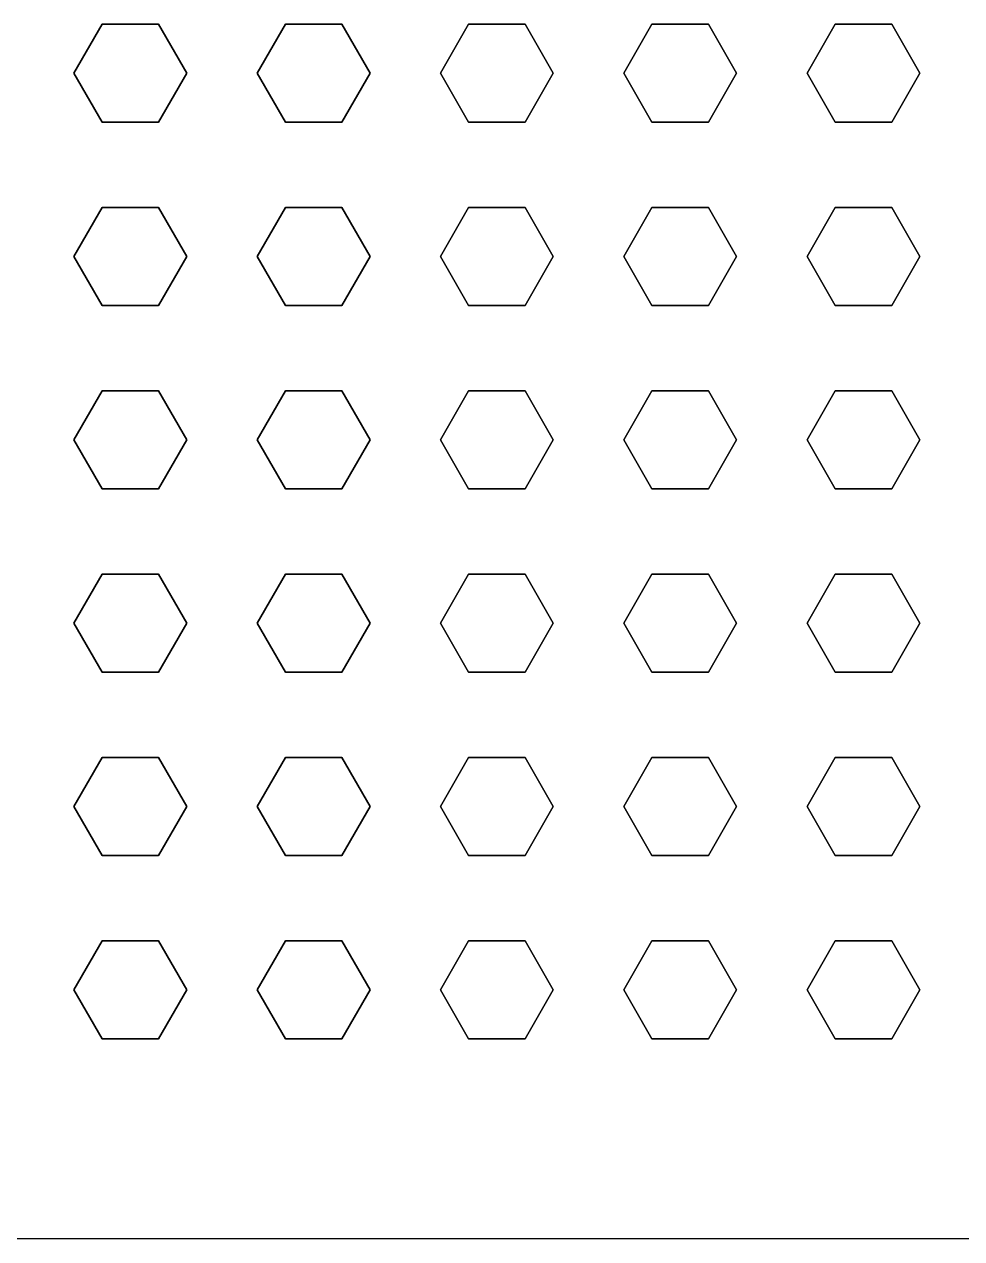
# Model space of a CAD drawing. Header units: millimetres. Extents: x -200 to 200, y -100 to 100.
# Drawn here: x -28.9 to 47.8, y -100 to -0.6 of the extents above; entities that cross this region are included whole.
import ezdxf

# ---------------------------------------------------------------- set-up
doc = ezdxf.new("R2010")
doc.units = ezdxf.units.MM
doc.layers.add('Body', color=7, linetype='CONTINUOUS')

msp = doc.modelspace()

# ---------------------------------------------------------------- linework, layer by layer
at = {"layer": 'Body'}
for p, q in [((-22.5588, -0.635), (-24.8686, -4.635)), ((-24.8686, -4.635, 3), (-22.5588, -0.635, 3)), ((-22.5588, -0.635), (-24.8686, -4.635)), ((-24.8686, -4.635, 3), (-22.5588, -0.635, 3)), ((-17.9398, -0.635), (-22.5588, -0.635)), ((-22.5588, -0.635, 3), (-17.9398, -0.635, 3)), ((-17.9398, -0.635), (-22.5588, -0.635)), ((-22.5588, -0.635), (-22.5588, -0.635, 3)), ((-22.5588, -0.635, 3), (-17.9398, -0.635, 3)), ((-22.5588, -0.635), (-22.5588, -0.635, 3)), ((-15.63, -4.635), (-17.9398, -0.635)), ((-17.9398, -0.635, 3), (-15.63, -4.635, 3)), ((-17.9398, -0.635), (-17.9398, -0.635, 3)), ((-15.63, -4.635), (-17.9398, -0.635)), ((-17.9398, -0.635), (-17.9398, -0.635, 3)), ((-17.9398, -0.635, 3), (-15.63, -4.635, 3)), ((-7.5588, -0.635), (-9.8686, -4.635)), ((-9.8686, -4.635, 3), (-7.5588, -0.635, 3)), ((-7.5588, -0.635), (-9.8686, -4.635)), ((-9.8686, -4.635, 3), (-7.5588, -0.635, 3)), ((-2.9398, -0.635), (-7.5588, -0.635)), ((-7.5588, -0.635, 3), (-2.9398, -0.635, 3)), ((-2.9398, -0.635), (-7.5588, -0.635)), ((-7.5588, -0.635), (-7.5588, -0.635, 3)), ((-7.5588, -0.635, 3), (-2.9398, -0.635, 3)), ((-7.5588, -0.635), (-7.5588, -0.635, 3)), ((-0.63, -4.635), (-2.9398, -0.635)), ((-2.9398, -0.635, 3), (-0.63, -4.635, 3)), ((-2.9398, -0.635), (-2.9398, -0.635, 3)), ((-0.63, -4.635), (-2.9398, -0.635)), ((-2.9398, -0.635), (-2.9398, -0.635, 3)), ((-2.9398, -0.635, 3), (-0.63, -4.635, 3)), ((7.4412, -0.635), (5.1314, -4.635)), ((5.1314, -4.635, 3), (7.4412, -0.635, 3)), ((7.4412, -0.635), (5.1314, -4.635)), ((5.1314, -4.635, 3), (7.4412, -0.635, 3)), ((12.0602, -0.635), (7.4412, -0.635)), ((7.4412, -0.635, 3), (12.0602, -0.635, 3)), ((12.0602, -0.635), (7.4412, -0.635)), ((7.4412, -0.635), (7.4412, -0.635, 3)), ((7.4412, -0.635, 3), (12.0602, -0.635, 3)), ((7.4412, -0.635), (7.4412, -0.635, 3)), ((14.37, -4.635), (12.0602, -0.635)), ((12.0602, -0.635, 3), (14.37, -4.635, 3)), ((12.0602, -0.635), (12.0602, -0.635, 3)), ((14.37, -4.635), (12.0602, -0.635)), ((12.0602, -0.635), (12.0602, -0.635, 3)), ((12.0602, -0.635, 3), (14.37, -4.635, 3)), ((22.4412, -0.635), (20.1314, -4.635)), ((20.1314, -4.635, 3), (22.4412, -0.635, 3)), ((22.4412, -0.635), (20.1314, -4.635)), ((20.1314, -4.635, 3), (22.4412, -0.635, 3)), ((27.0602, -0.635), (22.4412, -0.635)), ((22.4412, -0.635, 3), (27.0602, -0.635, 3)), ((27.0602, -0.635), (22.4412, -0.635)), ((22.4412, -0.635), (22.4412, -0.635, 3)), ((22.4412, -0.635, 3), (27.0602, -0.635, 3)), ((22.4412, -0.635), (22.4412, -0.635, 3)), ((29.37, -4.635), (27.0602, -0.635)), ((27.0602, -0.635, 3), (29.37, -4.635, 3)), ((27.0602, -0.635), (27.0602, -0.635, 3)), ((29.37, -4.635), (27.0602, -0.635)), ((27.0602, -0.635), (27.0602, -0.635, 3)), ((27.0602, -0.635, 3), (29.37, -4.635, 3)), ((37.4412, -0.635), (35.1314, -4.635)), ((35.1314, -4.635, 3), (37.4412, -0.635, 3)), ((37.4412, -0.635), (35.1314, -4.635)), ((35.1314, -4.635, 3), (37.4412, -0.635, 3)), ((42.0602, -0.635), (37.4412, -0.635)), ((37.4412, -0.635, 3), (42.0602, -0.635, 3)), ((42.0602, -0.635), (37.4412, -0.635)), ((37.4412, -0.635), (37.4412, -0.635, 3)), ((37.4412, -0.635, 3), (42.0602, -0.635, 3)), ((37.4412, -0.635), (37.4412, -0.635, 3)), ((44.37, -4.635), (42.0602, -0.635)), ((42.0602, -0.635, 3), (44.37, -4.635, 3)), ((42.0602, -0.635), (42.0602, -0.635, 3)), ((44.37, -4.635), (42.0602, -0.635)), ((42.0602, -0.635), (42.0602, -0.635, 3)), ((42.0602, -0.635, 3), (44.37, -4.635, 3)), ((-24.8686, -4.635), (-22.5588, -8.635)), ((-22.5588, -8.635, 3), (-24.8686, -4.635, 3)), ((-24.8686, -4.635), (-24.8686, -4.635, 3)), ((-24.8686, -4.635), (-22.5588, -8.635)), ((-22.5588, -8.635, 3), (-24.8686, -4.635, 3)), ((-24.8686, -4.635), (-24.8686, -4.635, 3)), ((-17.9398, -8.635), (-15.63, -4.635)), ((-15.63, -4.635, 3), (-17.9398, -8.635, 3)), ((-17.9398, -8.635), (-15.63, -4.635)), ((-15.63, -4.635, 3), (-17.9398, -8.635, 3)), ((-15.63, -4.635), (-15.63, -4.635, 3)), ((-15.63, -4.635), (-15.63, -4.635, 3)), ((-9.8686, -4.635), (-7.5588, -8.635)), ((-7.5588, -8.635, 3), (-9.8686, -4.635, 3)), ((-9.8686, -4.635), (-9.8686, -4.635, 3)), ((-9.8686, -4.635), (-7.5588, -8.635)), ((-7.5588, -8.635, 3), (-9.8686, -4.635, 3)), ((-9.8686, -4.635), (-9.8686, -4.635, 3)), ((-2.9398, -8.635), (-0.63, -4.635)), ((-0.63, -4.635, 3), (-2.9398, -8.635, 3)), ((-2.9398, -8.635), (-0.63, -4.635)), ((-0.63, -4.635, 3), (-2.9398, -8.635, 3)), ((-0.63, -4.635), (-0.63, -4.635, 3)), ((-0.63, -4.635), (-0.63, -4.635, 3)), ((5.1314, -4.635), (7.4412, -8.635)), ((7.4412, -8.635, 3), (5.1314, -4.635, 3)), ((5.1314, -4.635), (5.1314, -4.635, 3)), ((5.1314, -4.635), (7.4412, -8.635)), ((7.4412, -8.635, 3), (5.1314, -4.635, 3)), ((5.1314, -4.635), (5.1314, -4.635, 3)), ((12.0602, -8.635), (14.37, -4.635)), ((14.37, -4.635, 3), (12.0602, -8.635, 3)), ((12.0602, -8.635), (14.37, -4.635)), ((14.37, -4.635, 3), (12.0602, -8.635, 3)), ((14.37, -4.635), (14.37, -4.635, 3)), ((14.37, -4.635), (14.37, -4.635, 3)), ((20.1314, -4.635), (22.4412, -8.635)), ((22.4412, -8.635, 3), (20.1314, -4.635, 3)), ((20.1314, -4.635), (20.1314, -4.635, 3)), ((20.1314, -4.635), (22.4412, -8.635)), ((22.4412, -8.635, 3), (20.1314, -4.635, 3)), ((20.1314, -4.635), (20.1314, -4.635, 3)), ((27.0602, -8.635), (29.37, -4.635)), ((29.37, -4.635, 3), (27.0602, -8.635, 3)), ((27.0602, -8.635), (29.37, -4.635)), ((29.37, -4.635, 3), (27.0602, -8.635, 3)), ((29.37, -4.635), (29.37, -4.635, 3)), ((29.37, -4.635), (29.37, -4.635, 3)), ((35.1314, -4.635), (37.4412, -8.635)), ((37.4412, -8.635, 3), (35.1314, -4.635, 3)), ((35.1314, -4.635), (35.1314, -4.635, 3)), ((35.1314, -4.635), (37.4412, -8.635)), ((37.4412, -8.635, 3), (35.1314, -4.635, 3)), ((35.1314, -4.635), (35.1314, -4.635, 3)), ((42.0602, -8.635), (44.37, -4.635)), ((44.37, -4.635, 3), (42.0602, -8.635, 3)), ((42.0602, -8.635), (44.37, -4.635)), ((44.37, -4.635, 3), (42.0602, -8.635, 3)), ((44.37, -4.635), (44.37, -4.635, 3)), ((44.37, -4.635), (44.37, -4.635, 3)), ((-22.5588, -8.635), (-17.9398, -8.635)), ((-17.9398, -8.635, 3), (-22.5588, -8.635, 3)), ((-22.5588, -8.635), (-22.5588, -8.635, 3)), ((-22.5588, -8.635), (-17.9398, -8.635)), ((-17.9398, -8.635, 3), (-22.5588, -8.635, 3)), ((-22.5588, -8.635), (-22.5588, -8.635, 3)), ((-17.9398, -8.635), (-17.9398, -8.635, 3)), ((-17.9398, -8.635), (-17.9398, -8.635, 3)), ((-7.5588, -8.635), (-2.9398, -8.635)), ((-2.9398, -8.635, 3), (-7.5588, -8.635, 3)), ((-7.5588, -8.635), (-7.5588, -8.635, 3)), ((-7.5588, -8.635), (-2.9398, -8.635)), ((-2.9398, -8.635, 3), (-7.5588, -8.635, 3)), ((-7.5588, -8.635), (-7.5588, -8.635, 3)), ((-2.9398, -8.635), (-2.9398, -8.635, 3)), ((-2.9398, -8.635), (-2.9398, -8.635, 3)), ((7.4412, -8.635), (12.0602, -8.635)), ((12.0602, -8.635, 3), (7.4412, -8.635, 3)), ((7.4412, -8.635), (7.4412, -8.635, 3)), ((7.4412, -8.635), (12.0602, -8.635)), ((12.0602, -8.635, 3), (7.4412, -8.635, 3)), ((7.4412, -8.635), (7.4412, -8.635, 3)), ((12.0602, -8.635), (12.0602, -8.635, 3)), ((12.0602, -8.635), (12.0602, -8.635, 3)), ((22.4412, -8.635), (27.0602, -8.635)), ((27.0602, -8.635, 3), (22.4412, -8.635, 3)), ((22.4412, -8.635), (22.4412, -8.635, 3)), ((22.4412, -8.635), (27.0602, -8.635)), ((27.0602, -8.635, 3), (22.4412, -8.635, 3)), ((22.4412, -8.635), (22.4412, -8.635, 3)), ((27.0602, -8.635), (27.0602, -8.635, 3)), ((27.0602, -8.635), (27.0602, -8.635, 3)), ((37.4412, -8.635), (42.0602, -8.635)), ((42.0602, -8.635, 3), (37.4412, -8.635, 3)), ((37.4412, -8.635), (37.4412, -8.635, 3)), ((37.4412, -8.635), (42.0602, -8.635)), ((42.0602, -8.635, 3), (37.4412, -8.635, 3)), ((37.4412, -8.635), (37.4412, -8.635, 3)), ((42.0602, -8.635), (42.0602, -8.635, 3)), ((42.0602, -8.635), (42.0602, -8.635, 3)), ((-22.5588, -15.635), (-24.8686, -19.635)), ((-24.8686, -19.635, 3), (-22.5588, -15.635, 3)), ((-22.5588, -15.635), (-24.8686, -19.635)), ((-24.8686, -19.635, 3), (-22.5588, -15.635, 3)), ((-17.9398, -15.635), (-22.5588, -15.635)), ((-22.5588, -15.635, 3), (-17.9398, -15.635, 3)), ((-17.9398, -15.635), (-22.5588, -15.635)), ((-22.5588, -15.635), (-22.5588, -15.635, 3)), ((-22.5588, -15.635, 3), (-17.9398, -15.635, 3)), ((-22.5588, -15.635), (-22.5588, -15.635, 3)), ((-15.63, -19.635), (-17.9398, -15.635)), ((-17.9398, -15.635, 3), (-15.63, -19.635, 3)), ((-17.9398, -15.635), (-17.9398, -15.635, 3)), ((-15.63, -19.635), (-17.9398, -15.635)), ((-17.9398, -15.635), (-17.9398, -15.635, 3)), ((-17.9398, -15.635, 3), (-15.63, -19.635, 3)), ((-7.5588, -15.635), (-9.8686, -19.635)), ((-9.8686, -19.635, 3), (-7.5588, -15.635, 3)), ((-7.5588, -15.635), (-9.8686, -19.635)), ((-9.8686, -19.635, 3), (-7.5588, -15.635, 3)), ((-2.9398, -15.635), (-7.5588, -15.635)), ((-7.5588, -15.635, 3), (-2.9398, -15.635, 3)), ((-2.9398, -15.635), (-7.5588, -15.635)), ((-7.5588, -15.635), (-7.5588, -15.635, 3)), ((-7.5588, -15.635, 3), (-2.9398, -15.635, 3)), ((-7.5588, -15.635), (-7.5588, -15.635, 3)), ((-0.63, -19.635), (-2.9398, -15.635)), ((-2.9398, -15.635, 3), (-0.63, -19.635, 3)), ((-2.9398, -15.635), (-2.9398, -15.635, 3)), ((-0.63, -19.635), (-2.9398, -15.635)), ((-2.9398, -15.635), (-2.9398, -15.635, 3)), ((-2.9398, -15.635, 3), (-0.63, -19.635, 3)), ((7.4412, -15.635), (5.1314, -19.635)), ((5.1314, -19.635, 3), (7.4412, -15.635, 3)), ((7.4412, -15.635), (5.1314, -19.635)), ((5.1314, -19.635, 3), (7.4412, -15.635, 3)), ((12.0602, -15.635), (7.4412, -15.635)), ((7.4412, -15.635, 3), (12.0602, -15.635, 3)), ((12.0602, -15.635), (7.4412, -15.635)), ((7.4412, -15.635), (7.4412, -15.635, 3)), ((7.4412, -15.635, 3), (12.0602, -15.635, 3)), ((7.4412, -15.635), (7.4412, -15.635, 3)), ((14.37, -19.635), (12.0602, -15.635)), ((12.0602, -15.635, 3), (14.37, -19.635, 3)), ((12.0602, -15.635), (12.0602, -15.635, 3)), ((14.37, -19.635), (12.0602, -15.635)), ((12.0602, -15.635), (12.0602, -15.635, 3)), ((12.0602, -15.635, 3), (14.37, -19.635, 3)), ((22.4412, -15.635), (20.1314, -19.635)), ((20.1314, -19.635, 3), (22.4412, -15.635, 3)), ((22.4412, -15.635), (20.1314, -19.635)), ((20.1314, -19.635, 3), (22.4412, -15.635, 3)), ((27.0602, -15.635), (22.4412, -15.635)), ((22.4412, -15.635, 3), (27.0602, -15.635, 3)), ((27.0602, -15.635), (22.4412, -15.635)), ((22.4412, -15.635), (22.4412, -15.635, 3)), ((22.4412, -15.635, 3), (27.0602, -15.635, 3)), ((22.4412, -15.635), (22.4412, -15.635, 3)), ((29.37, -19.635), (27.0602, -15.635)), ((27.0602, -15.635, 3), (29.37, -19.635, 3)), ((27.0602, -15.635), (27.0602, -15.635, 3)), ((29.37, -19.635), (27.0602, -15.635)), ((27.0602, -15.635), (27.0602, -15.635, 3)), ((27.0602, -15.635, 3), (29.37, -19.635, 3)), ((37.4412, -15.635), (35.1314, -19.635)), ((35.1314, -19.635, 3), (37.4412, -15.635, 3)), ((37.4412, -15.635), (35.1314, -19.635)), ((35.1314, -19.635, 3), (37.4412, -15.635, 3)), ((42.0602, -15.635), (37.4412, -15.635)), ((37.4412, -15.635, 3), (42.0602, -15.635, 3)), ((42.0602, -15.635), (37.4412, -15.635)), ((37.4412, -15.635), (37.4412, -15.635, 3)), ((37.4412, -15.635, 3), (42.0602, -15.635, 3)), ((37.4412, -15.635), (37.4412, -15.635, 3)), ((44.37, -19.635), (42.0602, -15.635)), ((42.0602, -15.635, 3), (44.37, -19.635, 3)), ((42.0602, -15.635), (42.0602, -15.635, 3)), ((44.37, -19.635), (42.0602, -15.635)), ((42.0602, -15.635), (42.0602, -15.635, 3)), ((42.0602, -15.635, 3), (44.37, -19.635, 3)), ((-24.8686, -19.635), (-22.5588, -23.635)), ((-22.5588, -23.635, 3), (-24.8686, -19.635, 3)), ((-24.8686, -19.635), (-24.8686, -19.635, 3)), ((-24.8686, -19.635), (-22.5588, -23.635)), ((-22.5588, -23.635, 3), (-24.8686, -19.635, 3)), ((-24.8686, -19.635), (-24.8686, -19.635, 3)), ((-17.9398, -23.635), (-15.63, -19.635)), ((-15.63, -19.635, 3), (-17.9398, -23.635, 3)), ((-17.9398, -23.635), (-15.63, -19.635)), ((-15.63, -19.635, 3), (-17.9398, -23.635, 3)), ((-15.63, -19.635), (-15.63, -19.635, 3)), ((-15.63, -19.635), (-15.63, -19.635, 3)), ((-9.8686, -19.635), (-7.5588, -23.635)), ((-7.5588, -23.635, 3), (-9.8686, -19.635, 3)), ((-9.8686, -19.635), (-9.8686, -19.635, 3)), ((-9.8686, -19.635), (-7.5588, -23.635)), ((-7.5588, -23.635, 3), (-9.8686, -19.635, 3)), ((-9.8686, -19.635), (-9.8686, -19.635, 3)), ((-2.9398, -23.635), (-0.63, -19.635)), ((-0.63, -19.635, 3), (-2.9398, -23.635, 3)), ((-2.9398, -23.635), (-0.63, -19.635)), ((-0.63, -19.635, 3), (-2.9398, -23.635, 3)), ((-0.63, -19.635), (-0.63, -19.635, 3)), ((-0.63, -19.635), (-0.63, -19.635, 3)), ((5.1314, -19.635), (7.4412, -23.635)), ((7.4412, -23.635, 3), (5.1314, -19.635, 3)), ((5.1314, -19.635), (5.1314, -19.635, 3)), ((5.1314, -19.635), (7.4412, -23.635)), ((7.4412, -23.635, 3), (5.1314, -19.635, 3)), ((5.1314, -19.635), (5.1314, -19.635, 3)), ((12.0602, -23.635), (14.37, -19.635)), ((14.37, -19.635, 3), (12.0602, -23.635, 3)), ((12.0602, -23.635), (14.37, -19.635)), ((14.37, -19.635, 3), (12.0602, -23.635, 3)), ((14.37, -19.635), (14.37, -19.635, 3)), ((14.37, -19.635), (14.37, -19.635, 3)), ((20.1314, -19.635), (22.4412, -23.635)), ((22.4412, -23.635, 3), (20.1314, -19.635, 3)), ((20.1314, -19.635), (20.1314, -19.635, 3)), ((20.1314, -19.635), (22.4412, -23.635)), ((22.4412, -23.635, 3), (20.1314, -19.635, 3)), ((20.1314, -19.635), (20.1314, -19.635, 3)), ((27.0602, -23.635), (29.37, -19.635)), ((29.37, -19.635, 3), (27.0602, -23.635, 3)), ((27.0602, -23.635), (29.37, -19.635)), ((29.37, -19.635, 3), (27.0602, -23.635, 3)), ((29.37, -19.635), (29.37, -19.635, 3)), ((29.37, -19.635), (29.37, -19.635, 3)), ((35.1314, -19.635), (37.4412, -23.635)), ((37.4412, -23.635, 3), (35.1314, -19.635, 3)), ((35.1314, -19.635), (35.1314, -19.635, 3)), ((35.1314, -19.635), (37.4412, -23.635)), ((37.4412, -23.635, 3), (35.1314, -19.635, 3)), ((35.1314, -19.635), (35.1314, -19.635, 3)), ((42.0602, -23.635), (44.37, -19.635)), ((44.37, -19.635, 3), (42.0602, -23.635, 3)), ((42.0602, -23.635), (44.37, -19.635)), ((44.37, -19.635, 3), (42.0602, -23.635, 3)), ((44.37, -19.635), (44.37, -19.635, 3)), ((44.37, -19.635), (44.37, -19.635, 3)), ((-22.5588, -23.635), (-17.9398, -23.635)), ((-17.9398, -23.635, 3), (-22.5588, -23.635, 3)), ((-22.5588, -23.635), (-22.5588, -23.635, 3)), ((-22.5588, -23.635), (-17.9398, -23.635)), ((-17.9398, -23.635, 3), (-22.5588, -23.635, 3)), ((-22.5588, -23.635), (-22.5588, -23.635, 3)), ((-17.9398, -23.635), (-17.9398, -23.635, 3)), ((-17.9398, -23.635), (-17.9398, -23.635, 3)), ((-7.5588, -23.635), (-2.9398, -23.635)), ((-2.9398, -23.635, 3), (-7.5588, -23.635, 3)), ((-7.5588, -23.635), (-7.5588, -23.635, 3)), ((-7.5588, -23.635), (-2.9398, -23.635)), ((-2.9398, -23.635, 3), (-7.5588, -23.635, 3)), ((-7.5588, -23.635), (-7.5588, -23.635, 3)), ((-2.9398, -23.635), (-2.9398, -23.635, 3)), ((-2.9398, -23.635), (-2.9398, -23.635, 3)), ((7.4412, -23.635), (12.0602, -23.635)), ((12.0602, -23.635, 3), (7.4412, -23.635, 3)), ((7.4412, -23.635), (7.4412, -23.635, 3)), ((7.4412, -23.635), (12.0602, -23.635)), ((12.0602, -23.635, 3), (7.4412, -23.635, 3)), ((7.4412, -23.635), (7.4412, -23.635, 3)), ((12.0602, -23.635), (12.0602, -23.635, 3)), ((12.0602, -23.635), (12.0602, -23.635, 3)), ((22.4412, -23.635), (27.0602, -23.635)), ((27.0602, -23.635, 3), (22.4412, -23.635, 3)), ((22.4412, -23.635), (22.4412, -23.635, 3)), ((22.4412, -23.635), (27.0602, -23.635)), ((27.0602, -23.635, 3), (22.4412, -23.635, 3)), ((22.4412, -23.635), (22.4412, -23.635, 3)), ((27.0602, -23.635), (27.0602, -23.635, 3)), ((27.0602, -23.635), (27.0602, -23.635, 3)), ((37.4412, -23.635), (42.0602, -23.635)), ((42.0602, -23.635, 3), (37.4412, -23.635, 3)), ((37.4412, -23.635), (37.4412, -23.635, 3)), ((37.4412, -23.635), (42.0602, -23.635)), ((42.0602, -23.635, 3), (37.4412, -23.635, 3)), ((37.4412, -23.635), (37.4412, -23.635, 3)), ((42.0602, -23.635), (42.0602, -23.635, 3)), ((42.0602, -23.635), (42.0602, -23.635, 3)), ((-22.5588, -30.635), (-24.8686, -34.635)), ((-24.8686, -34.635, 3), (-22.5588, -30.635, 3)), ((-22.5588, -30.635), (-24.8686, -34.635)), ((-24.8686, -34.635, 3), (-22.5588, -30.635, 3)), ((-17.9398, -30.635), (-22.5588, -30.635)), ((-22.5588, -30.635, 3), (-17.9398, -30.635, 3)), ((-17.9398, -30.635), (-22.5588, -30.635)), ((-22.5588, -30.635), (-22.5588, -30.635, 3)), ((-22.5588, -30.635, 3), (-17.9398, -30.635, 3)), ((-22.5588, -30.635), (-22.5588, -30.635, 3)), ((-15.63, -34.635), (-17.9398, -30.635)), ((-17.9398, -30.635, 3), (-15.63, -34.635, 3)), ((-17.9398, -30.635), (-17.9398, -30.635, 3)), ((-15.63, -34.635), (-17.9398, -30.635)), ((-17.9398, -30.635), (-17.9398, -30.635, 3)), ((-17.9398, -30.635, 3), (-15.63, -34.635, 3)), ((-7.5588, -30.635), (-9.8686, -34.635)), ((-9.8686, -34.635, 3), (-7.5588, -30.635, 3)), ((-7.5588, -30.635), (-9.8686, -34.635)), ((-9.8686, -34.635, 3), (-7.5588, -30.635, 3)), ((-2.9398, -30.635), (-7.5588, -30.635)), ((-7.5588, -30.635, 3), (-2.9398, -30.635, 3)), ((-2.9398, -30.635), (-7.5588, -30.635)), ((-7.5588, -30.635), (-7.5588, -30.635, 3)), ((-7.5588, -30.635, 3), (-2.9398, -30.635, 3)), ((-7.5588, -30.635), (-7.5588, -30.635, 3)), ((-0.63, -34.635), (-2.9398, -30.635)), ((-2.9398, -30.635, 3), (-0.63, -34.635, 3)), ((-2.9398, -30.635), (-2.9398, -30.635, 3)), ((-0.63, -34.635), (-2.9398, -30.635)), ((-2.9398, -30.635), (-2.9398, -30.635, 3)), ((-2.9398, -30.635, 3), (-0.63, -34.635, 3)), ((7.4412, -30.635), (5.1314, -34.635)), ((5.1314, -34.635, 3), (7.4412, -30.635, 3)), ((7.4412, -30.635), (5.1314, -34.635)), ((5.1314, -34.635, 3), (7.4412, -30.635, 3)), ((12.0602, -30.635), (7.4412, -30.635)), ((7.4412, -30.635, 3), (12.0602, -30.635, 3)), ((12.0602, -30.635), (7.4412, -30.635)), ((7.4412, -30.635), (7.4412, -30.635, 3)), ((7.4412, -30.635, 3), (12.0602, -30.635, 3)), ((7.4412, -30.635), (7.4412, -30.635, 3)), ((14.37, -34.635), (12.0602, -30.635)), ((12.0602, -30.635, 3), (14.37, -34.635, 3)), ((12.0602, -30.635), (12.0602, -30.635, 3)), ((14.37, -34.635), (12.0602, -30.635)), ((12.0602, -30.635), (12.0602, -30.635, 3)), ((12.0602, -30.635, 3), (14.37, -34.635, 3)), ((22.4412, -30.635), (20.1314, -34.635)), ((20.1314, -34.635, 3), (22.4412, -30.635, 3)), ((22.4412, -30.635), (20.1314, -34.635)), ((20.1314, -34.635, 3), (22.4412, -30.635, 3)), ((27.0602, -30.635), (22.4412, -30.635)), ((22.4412, -30.635, 3), (27.0602, -30.635, 3)), ((27.0602, -30.635), (22.4412, -30.635)), ((22.4412, -30.635), (22.4412, -30.635, 3)), ((22.4412, -30.635, 3), (27.0602, -30.635, 3)), ((22.4412, -30.635), (22.4412, -30.635, 3)), ((29.37, -34.635), (27.0602, -30.635)), ((27.0602, -30.635, 3), (29.37, -34.635, 3)), ((27.0602, -30.635), (27.0602, -30.635, 3)), ((29.37, -34.635), (27.0602, -30.635)), ((27.0602, -30.635), (27.0602, -30.635, 3)), ((27.0602, -30.635, 3), (29.37, -34.635, 3)), ((37.4412, -30.635), (35.1314, -34.635)), ((35.1314, -34.635, 3), (37.4412, -30.635, 3)), ((37.4412, -30.635), (35.1314, -34.635)), ((35.1314, -34.635, 3), (37.4412, -30.635, 3)), ((42.0602, -30.635), (37.4412, -30.635)), ((37.4412, -30.635, 3), (42.0602, -30.635, 3)), ((42.0602, -30.635), (37.4412, -30.635)), ((37.4412, -30.635), (37.4412, -30.635, 3)), ((37.4412, -30.635, 3), (42.0602, -30.635, 3)), ((37.4412, -30.635), (37.4412, -30.635, 3)), ((44.37, -34.635), (42.0602, -30.635)), ((42.0602, -30.635, 3), (44.37, -34.635, 3)), ((42.0602, -30.635), (42.0602, -30.635, 3)), ((44.37, -34.635), (42.0602, -30.635)), ((42.0602, -30.635), (42.0602, -30.635, 3)), ((42.0602, -30.635, 3), (44.37, -34.635, 3)), ((-24.8686, -34.635), (-22.5588, -38.635)), ((-22.5588, -38.635, 3), (-24.8686, -34.635, 3)), ((-24.8686, -34.635), (-24.8686, -34.635, 3)), ((-24.8686, -34.635), (-22.5588, -38.635)), ((-22.5588, -38.635, 3), (-24.8686, -34.635, 3)), ((-24.8686, -34.635), (-24.8686, -34.635, 3)), ((-17.9398, -38.635), (-15.63, -34.635)), ((-15.63, -34.635, 3), (-17.9398, -38.635, 3)), ((-17.9398, -38.635), (-15.63, -34.635)), ((-15.63, -34.635, 3), (-17.9398, -38.635, 3)), ((-15.63, -34.635), (-15.63, -34.635, 3)), ((-15.63, -34.635), (-15.63, -34.635, 3)), ((-9.8686, -34.635), (-7.5588, -38.635)), ((-7.5588, -38.635, 3), (-9.8686, -34.635, 3)), ((-9.8686, -34.635), (-9.8686, -34.635, 3)), ((-9.8686, -34.635), (-7.5588, -38.635)), ((-7.5588, -38.635, 3), (-9.8686, -34.635, 3)), ((-9.8686, -34.635), (-9.8686, -34.635, 3)), ((-2.9398, -38.635), (-0.63, -34.635)), ((-0.63, -34.635, 3), (-2.9398, -38.635, 3)), ((-2.9398, -38.635), (-0.63, -34.635)), ((-0.63, -34.635, 3), (-2.9398, -38.635, 3)), ((-0.63, -34.635), (-0.63, -34.635, 3)), ((-0.63, -34.635), (-0.63, -34.635, 3)), ((5.1314, -34.635), (7.4412, -38.635)), ((7.4412, -38.635, 3), (5.1314, -34.635, 3)), ((5.1314, -34.635), (5.1314, -34.635, 3)), ((5.1314, -34.635), (7.4412, -38.635)), ((7.4412, -38.635, 3), (5.1314, -34.635, 3)), ((5.1314, -34.635), (5.1314, -34.635, 3)), ((12.0602, -38.635), (14.37, -34.635)), ((14.37, -34.635, 3), (12.0602, -38.635, 3)), ((12.0602, -38.635), (14.37, -34.635)), ((14.37, -34.635, 3), (12.0602, -38.635, 3)), ((14.37, -34.635), (14.37, -34.635, 3)), ((14.37, -34.635), (14.37, -34.635, 3)), ((20.1314, -34.635), (22.4412, -38.635)), ((22.4412, -38.635, 3), (20.1314, -34.635, 3)), ((20.1314, -34.635), (20.1314, -34.635, 3)), ((20.1314, -34.635), (22.4412, -38.635)), ((22.4412, -38.635, 3), (20.1314, -34.635, 3)), ((20.1314, -34.635), (20.1314, -34.635, 3)), ((27.0602, -38.635), (29.37, -34.635)), ((29.37, -34.635, 3), (27.0602, -38.635, 3)), ((27.0602, -38.635), (29.37, -34.635)), ((29.37, -34.635, 3), (27.0602, -38.635, 3)), ((29.37, -34.635), (29.37, -34.635, 3)), ((29.37, -34.635), (29.37, -34.635, 3)), ((35.1314, -34.635), (37.4412, -38.635)), ((37.4412, -38.635, 3), (35.1314, -34.635, 3)), ((35.1314, -34.635), (35.1314, -34.635, 3)), ((35.1314, -34.635), (37.4412, -38.635)), ((37.4412, -38.635, 3), (35.1314, -34.635, 3)), ((35.1314, -34.635), (35.1314, -34.635, 3)), ((42.0602, -38.635), (44.37, -34.635)), ((44.37, -34.635, 3), (42.0602, -38.635, 3)), ((42.0602, -38.635), (44.37, -34.635)), ((44.37, -34.635, 3), (42.0602, -38.635, 3)), ((44.37, -34.635), (44.37, -34.635, 3)), ((44.37, -34.635), (44.37, -34.635, 3)), ((-22.5588, -38.635), (-17.9398, -38.635)), ((-17.9398, -38.635, 3), (-22.5588, -38.635, 3)), ((-22.5588, -38.635), (-22.5588, -38.635, 3)), ((-22.5588, -38.635), (-17.9398, -38.635)), ((-17.9398, -38.635, 3), (-22.5588, -38.635, 3)), ((-22.5588, -38.635), (-22.5588, -38.635, 3)), ((-17.9398, -38.635), (-17.9398, -38.635, 3)), ((-17.9398, -38.635), (-17.9398, -38.635, 3)), ((-7.5588, -38.635), (-2.9398, -38.635)), ((-2.9398, -38.635, 3), (-7.5588, -38.635, 3)), ((-7.5588, -38.635), (-7.5588, -38.635, 3)), ((-7.5588, -38.635), (-2.9398, -38.635)), ((-2.9398, -38.635, 3), (-7.5588, -38.635, 3)), ((-7.5588, -38.635), (-7.5588, -38.635, 3)), ((-2.9398, -38.635), (-2.9398, -38.635, 3)), ((-2.9398, -38.635), (-2.9398, -38.635, 3)), ((7.4412, -38.635), (12.0602, -38.635)), ((12.0602, -38.635, 3), (7.4412, -38.635, 3)), ((7.4412, -38.635), (7.4412, -38.635, 3)), ((7.4412, -38.635), (12.0602, -38.635)), ((12.0602, -38.635, 3), (7.4412, -38.635, 3)), ((7.4412, -38.635), (7.4412, -38.635, 3)), ((12.0602, -38.635), (12.0602, -38.635, 3)), ((12.0602, -38.635), (12.0602, -38.635, 3)), ((22.4412, -38.635), (27.0602, -38.635)), ((27.0602, -38.635, 3), (22.4412, -38.635, 3)), ((22.4412, -38.635), (22.4412, -38.635, 3)), ((22.4412, -38.635), (27.0602, -38.635)), ((27.0602, -38.635, 3), (22.4412, -38.635, 3)), ((22.4412, -38.635), (22.4412, -38.635, 3)), ((27.0602, -38.635), (27.0602, -38.635, 3)), ((27.0602, -38.635), (27.0602, -38.635, 3)), ((37.4412, -38.635), (42.0602, -38.635)), ((42.0602, -38.635, 3), (37.4412, -38.635, 3)), ((37.4412, -38.635), (37.4412, -38.635, 3)), ((37.4412, -38.635), (42.0602, -38.635)), ((42.0602, -38.635, 3), (37.4412, -38.635, 3)), ((37.4412, -38.635), (37.4412, -38.635, 3)), ((42.0602, -38.635), (42.0602, -38.635, 3)), ((42.0602, -38.635), (42.0602, -38.635, 3)), ((-22.5588, -45.635), (-24.8686, -49.635)), ((-24.8686, -49.635, 3), (-22.5588, -45.635, 3)), ((-22.5588, -45.635), (-24.8686, -49.635)), ((-24.8686, -49.635, 3), (-22.5588, -45.635, 3)), ((-17.9398, -45.635), (-22.5588, -45.635)), ((-22.5588, -45.635, 3), (-17.9398, -45.635, 3)), ((-17.9398, -45.635), (-22.5588, -45.635)), ((-22.5588, -45.635), (-22.5588, -45.635, 3)), ((-22.5588, -45.635, 3), (-17.9398, -45.635, 3)), ((-22.5588, -45.635), (-22.5588, -45.635, 3)), ((-15.63, -49.635), (-17.9398, -45.635)), ((-17.9398, -45.635, 3), (-15.63, -49.635, 3)), ((-17.9398, -45.635), (-17.9398, -45.635, 3)), ((-15.63, -49.635), (-17.9398, -45.635)), ((-17.9398, -45.635), (-17.9398, -45.635, 3)), ((-17.9398, -45.635, 3), (-15.63, -49.635, 3)), ((-7.5588, -45.635), (-9.8686, -49.635)), ((-9.8686, -49.635, 3), (-7.5588, -45.635, 3)), ((-7.5588, -45.635), (-9.8686, -49.635)), ((-9.8686, -49.635, 3), (-7.5588, -45.635, 3)), ((-2.9398, -45.635), (-7.5588, -45.635)), ((-7.5588, -45.635, 3), (-2.9398, -45.635, 3)), ((-2.9398, -45.635), (-7.5588, -45.635)), ((-7.5588, -45.635), (-7.5588, -45.635, 3)), ((-7.5588, -45.635, 3), (-2.9398, -45.635, 3)), ((-7.5588, -45.635), (-7.5588, -45.635, 3)), ((-0.63, -49.635), (-2.9398, -45.635)), ((-2.9398, -45.635, 3), (-0.63, -49.635, 3)), ((-2.9398, -45.635), (-2.9398, -45.635, 3)), ((-0.63, -49.635), (-2.9398, -45.635)), ((-2.9398, -45.635), (-2.9398, -45.635, 3)), ((-2.9398, -45.635, 3), (-0.63, -49.635, 3)), ((7.4412, -45.635), (5.1314, -49.635)), ((5.1314, -49.635, 3), (7.4412, -45.635, 3)), ((7.4412, -45.635), (5.1314, -49.635)), ((5.1314, -49.635, 3), (7.4412, -45.635, 3)), ((12.0602, -45.635), (7.4412, -45.635)), ((7.4412, -45.635, 3), (12.0602, -45.635, 3)), ((12.0602, -45.635), (7.4412, -45.635)), ((7.4412, -45.635), (7.4412, -45.635, 3)), ((7.4412, -45.635, 3), (12.0602, -45.635, 3)), ((7.4412, -45.635), (7.4412, -45.635, 3)), ((14.37, -49.635), (12.0602, -45.635)), ((12.0602, -45.635, 3), (14.37, -49.635, 3)), ((12.0602, -45.635), (12.0602, -45.635, 3)), ((14.37, -49.635), (12.0602, -45.635)), ((12.0602, -45.635), (12.0602, -45.635, 3)), ((12.0602, -45.635, 3), (14.37, -49.635, 3)), ((22.4412, -45.635), (20.1314, -49.635)), ((20.1314, -49.635, 3), (22.4412, -45.635, 3)), ((22.4412, -45.635), (20.1314, -49.635)), ((20.1314, -49.635, 3), (22.4412, -45.635, 3)), ((27.0602, -45.635), (22.4412, -45.635)), ((22.4412, -45.635, 3), (27.0602, -45.635, 3)), ((27.0602, -45.635), (22.4412, -45.635)), ((22.4412, -45.635), (22.4412, -45.635, 3)), ((22.4412, -45.635, 3), (27.0602, -45.635, 3)), ((22.4412, -45.635), (22.4412, -45.635, 3)), ((29.37, -49.635), (27.0602, -45.635)), ((27.0602, -45.635, 3), (29.37, -49.635, 3)), ((27.0602, -45.635), (27.0602, -45.635, 3)), ((29.37, -49.635), (27.0602, -45.635)), ((27.0602, -45.635), (27.0602, -45.635, 3)), ((27.0602, -45.635, 3), (29.37, -49.635, 3)), ((37.4412, -45.635), (35.1314, -49.635)), ((35.1314, -49.635, 3), (37.4412, -45.635, 3)), ((37.4412, -45.635), (35.1314, -49.635)), ((35.1314, -49.635, 3), (37.4412, -45.635, 3)), ((42.0602, -45.635), (37.4412, -45.635)), ((37.4412, -45.635, 3), (42.0602, -45.635, 3)), ((42.0602, -45.635), (37.4412, -45.635)), ((37.4412, -45.635), (37.4412, -45.635, 3)), ((37.4412, -45.635, 3), (42.0602, -45.635, 3)), ((37.4412, -45.635), (37.4412, -45.635, 3)), ((44.37, -49.635), (42.0602, -45.635)), ((42.0602, -45.635, 3), (44.37, -49.635, 3)), ((42.0602, -45.635), (42.0602, -45.635, 3)), ((44.37, -49.635), (42.0602, -45.635)), ((42.0602, -45.635), (42.0602, -45.635, 3)), ((42.0602, -45.635, 3), (44.37, -49.635, 3)), ((-24.8686, -49.635), (-22.5588, -53.635)), ((-22.5588, -53.635, 3), (-24.8686, -49.635, 3)), ((-24.8686, -49.635), (-24.8686, -49.635, 3)), ((-24.8686, -49.635), (-22.5588, -53.635)), ((-22.5588, -53.635, 3), (-24.8686, -49.635, 3)), ((-24.8686, -49.635), (-24.8686, -49.635, 3)), ((-17.9398, -53.635), (-15.63, -49.635)), ((-15.63, -49.635, 3), (-17.9398, -53.635, 3)), ((-17.9398, -53.635), (-15.63, -49.635)), ((-15.63, -49.635, 3), (-17.9398, -53.635, 3)), ((-15.63, -49.635), (-15.63, -49.635, 3)), ((-15.63, -49.635), (-15.63, -49.635, 3)), ((-9.8686, -49.635), (-7.5588, -53.635)), ((-7.5588, -53.635, 3), (-9.8686, -49.635, 3)), ((-9.8686, -49.635), (-9.8686, -49.635, 3)), ((-9.8686, -49.635), (-7.5588, -53.635)), ((-7.5588, -53.635, 3), (-9.8686, -49.635, 3)), ((-9.8686, -49.635), (-9.8686, -49.635, 3)), ((-2.9398, -53.635), (-0.63, -49.635)), ((-0.63, -49.635, 3), (-2.9398, -53.635, 3)), ((-2.9398, -53.635), (-0.63, -49.635)), ((-0.63, -49.635, 3), (-2.9398, -53.635, 3)), ((-0.63, -49.635), (-0.63, -49.635, 3)), ((-0.63, -49.635), (-0.63, -49.635, 3)), ((5.1314, -49.635), (7.4412, -53.635)), ((7.4412, -53.635, 3), (5.1314, -49.635, 3)), ((5.1314, -49.635), (5.1314, -49.635, 3)), ((5.1314, -49.635), (7.4412, -53.635)), ((7.4412, -53.635, 3), (5.1314, -49.635, 3)), ((5.1314, -49.635), (5.1314, -49.635, 3)), ((12.0602, -53.635), (14.37, -49.635)), ((14.37, -49.635, 3), (12.0602, -53.635, 3)), ((12.0602, -53.635), (14.37, -49.635)), ((14.37, -49.635, 3), (12.0602, -53.635, 3)), ((14.37, -49.635), (14.37, -49.635, 3)), ((14.37, -49.635), (14.37, -49.635, 3)), ((20.1314, -49.635), (22.4412, -53.635)), ((22.4412, -53.635, 3), (20.1314, -49.635, 3)), ((20.1314, -49.635), (20.1314, -49.635, 3)), ((20.1314, -49.635), (22.4412, -53.635)), ((22.4412, -53.635, 3), (20.1314, -49.635, 3)), ((20.1314, -49.635), (20.1314, -49.635, 3)), ((27.0602, -53.635), (29.37, -49.635)), ((29.37, -49.635, 3), (27.0602, -53.635, 3)), ((27.0602, -53.635), (29.37, -49.635)), ((29.37, -49.635, 3), (27.0602, -53.635, 3)), ((29.37, -49.635), (29.37, -49.635, 3)), ((29.37, -49.635), (29.37, -49.635, 3)), ((35.1314, -49.635), (37.4412, -53.635)), ((37.4412, -53.635, 3), (35.1314, -49.635, 3)), ((35.1314, -49.635), (35.1314, -49.635, 3)), ((35.1314, -49.635), (37.4412, -53.635)), ((37.4412, -53.635, 3), (35.1314, -49.635, 3)), ((35.1314, -49.635), (35.1314, -49.635, 3)), ((42.0602, -53.635), (44.37, -49.635)), ((44.37, -49.635, 3), (42.0602, -53.635, 3)), ((42.0602, -53.635), (44.37, -49.635)), ((44.37, -49.635, 3), (42.0602, -53.635, 3)), ((44.37, -49.635), (44.37, -49.635, 3)), ((44.37, -49.635), (44.37, -49.635, 3)), ((-22.5588, -53.635), (-17.9398, -53.635)), ((-17.9398, -53.635, 3), (-22.5588, -53.635, 3)), ((-22.5588, -53.635), (-22.5588, -53.635, 3)), ((-22.5588, -53.635), (-17.9398, -53.635)), ((-17.9398, -53.635, 3), (-22.5588, -53.635, 3)), ((-22.5588, -53.635), (-22.5588, -53.635, 3)), ((-17.9398, -53.635), (-17.9398, -53.635, 3)), ((-17.9398, -53.635), (-17.9398, -53.635, 3)), ((-7.5588, -53.635), (-2.9398, -53.635)), ((-2.9398, -53.635, 3), (-7.5588, -53.635, 3)), ((-7.5588, -53.635), (-7.5588, -53.635, 3)), ((-7.5588, -53.635), (-2.9398, -53.635)), ((-2.9398, -53.635, 3), (-7.5588, -53.635, 3)), ((-7.5588, -53.635), (-7.5588, -53.635, 3)), ((-2.9398, -53.635), (-2.9398, -53.635, 3)), ((-2.9398, -53.635), (-2.9398, -53.635, 3)), ((7.4412, -53.635), (12.0602, -53.635)), ((12.0602, -53.635, 3), (7.4412, -53.635, 3)), ((7.4412, -53.635), (7.4412, -53.635, 3)), ((7.4412, -53.635), (12.0602, -53.635)), ((12.0602, -53.635, 3), (7.4412, -53.635, 3)), ((7.4412, -53.635), (7.4412, -53.635, 3)), ((12.0602, -53.635), (12.0602, -53.635, 3)), ((12.0602, -53.635), (12.0602, -53.635, 3)), ((22.4412, -53.635), (27.0602, -53.635)), ((27.0602, -53.635, 3), (22.4412, -53.635, 3)), ((22.4412, -53.635), (22.4412, -53.635, 3)), ((22.4412, -53.635), (27.0602, -53.635)), ((27.0602, -53.635, 3), (22.4412, -53.635, 3)), ((22.4412, -53.635), (22.4412, -53.635, 3)), ((27.0602, -53.635), (27.0602, -53.635, 3)), ((27.0602, -53.635), (27.0602, -53.635, 3)), ((37.4412, -53.635), (42.0602, -53.635)), ((42.0602, -53.635, 3), (37.4412, -53.635, 3)), ((37.4412, -53.635), (37.4412, -53.635, 3)), ((37.4412, -53.635), (42.0602, -53.635)), ((42.0602, -53.635, 3), (37.4412, -53.635, 3)), ((37.4412, -53.635), (37.4412, -53.635, 3)), ((42.0602, -53.635), (42.0602, -53.635, 3)), ((42.0602, -53.635), (42.0602, -53.635, 3)), ((-22.5588, -60.635), (-24.8686, -64.635)), ((-24.8686, -64.635, 3), (-22.5588, -60.635, 3)), ((-22.5588, -60.635), (-24.8686, -64.635)), ((-24.8686, -64.635, 3), (-22.5588, -60.635, 3)), ((-17.9398, -60.635), (-22.5588, -60.635)), ((-22.5588, -60.635, 3), (-17.9398, -60.635, 3)), ((-17.9398, -60.635), (-22.5588, -60.635)), ((-22.5588, -60.635), (-22.5588, -60.635, 3)), ((-22.5588, -60.635, 3), (-17.9398, -60.635, 3)), ((-22.5588, -60.635), (-22.5588, -60.635, 3)), ((-15.63, -64.635), (-17.9398, -60.635)), ((-17.9398, -60.635, 3), (-15.63, -64.635, 3)), ((-17.9398, -60.635), (-17.9398, -60.635, 3)), ((-15.63, -64.635), (-17.9398, -60.635)), ((-17.9398, -60.635), (-17.9398, -60.635, 3)), ((-17.9398, -60.635, 3), (-15.63, -64.635, 3)), ((-7.5588, -60.635), (-9.8686, -64.635)), ((-9.8686, -64.635, 3), (-7.5588, -60.635, 3)), ((-7.5588, -60.635), (-9.8686, -64.635)), ((-9.8686, -64.635, 3), (-7.5588, -60.635, 3)), ((-2.9398, -60.635), (-7.5588, -60.635)), ((-7.5588, -60.635, 3), (-2.9398, -60.635, 3)), ((-2.9398, -60.635), (-7.5588, -60.635)), ((-7.5588, -60.635), (-7.5588, -60.635, 3)), ((-7.5588, -60.635, 3), (-2.9398, -60.635, 3)), ((-7.5588, -60.635), (-7.5588, -60.635, 3)), ((-0.63, -64.635), (-2.9398, -60.635)), ((-2.9398, -60.635, 3), (-0.63, -64.635, 3)), ((-2.9398, -60.635), (-2.9398, -60.635, 3)), ((-0.63, -64.635), (-2.9398, -60.635)), ((-2.9398, -60.635), (-2.9398, -60.635, 3)), ((-2.9398, -60.635, 3), (-0.63, -64.635, 3)), ((7.4412, -60.635), (5.1314, -64.635)), ((5.1314, -64.635, 3), (7.4412, -60.635, 3)), ((7.4412, -60.635), (5.1314, -64.635)), ((5.1314, -64.635, 3), (7.4412, -60.635, 3)), ((12.0602, -60.635), (7.4412, -60.635)), ((7.4412, -60.635, 3), (12.0602, -60.635, 3)), ((12.0602, -60.635), (7.4412, -60.635)), ((7.4412, -60.635), (7.4412, -60.635, 3)), ((7.4412, -60.635, 3), (12.0602, -60.635, 3)), ((7.4412, -60.635), (7.4412, -60.635, 3)), ((14.37, -64.635), (12.0602, -60.635)), ((12.0602, -60.635, 3), (14.37, -64.635, 3)), ((12.0602, -60.635), (12.0602, -60.635, 3)), ((14.37, -64.635), (12.0602, -60.635)), ((12.0602, -60.635), (12.0602, -60.635, 3)), ((12.0602, -60.635, 3), (14.37, -64.635, 3)), ((22.4412, -60.635), (20.1314, -64.635)), ((20.1314, -64.635, 3), (22.4412, -60.635, 3)), ((22.4412, -60.635), (20.1314, -64.635)), ((20.1314, -64.635, 3), (22.4412, -60.635, 3)), ((27.0602, -60.635), (22.4412, -60.635)), ((22.4412, -60.635, 3), (27.0602, -60.635, 3)), ((27.0602, -60.635), (22.4412, -60.635)), ((22.4412, -60.635), (22.4412, -60.635, 3)), ((22.4412, -60.635, 3), (27.0602, -60.635, 3)), ((22.4412, -60.635), (22.4412, -60.635, 3)), ((29.37, -64.635), (27.0602, -60.635)), ((27.0602, -60.635, 3), (29.37, -64.635, 3)), ((27.0602, -60.635), (27.0602, -60.635, 3)), ((29.37, -64.635), (27.0602, -60.635)), ((27.0602, -60.635), (27.0602, -60.635, 3)), ((27.0602, -60.635, 3), (29.37, -64.635, 3)), ((37.4412, -60.635), (35.1314, -64.635)), ((35.1314, -64.635, 3), (37.4412, -60.635, 3)), ((37.4412, -60.635), (35.1314, -64.635)), ((35.1314, -64.635, 3), (37.4412, -60.635, 3)), ((42.0602, -60.635), (37.4412, -60.635)), ((37.4412, -60.635, 3), (42.0602, -60.635, 3)), ((42.0602, -60.635), (37.4412, -60.635)), ((37.4412, -60.635), (37.4412, -60.635, 3)), ((37.4412, -60.635, 3), (42.0602, -60.635, 3)), ((37.4412, -60.635), (37.4412, -60.635, 3)), ((44.37, -64.635), (42.0602, -60.635)), ((42.0602, -60.635, 3), (44.37, -64.635, 3)), ((42.0602, -60.635), (42.0602, -60.635, 3)), ((44.37, -64.635), (42.0602, -60.635)), ((42.0602, -60.635), (42.0602, -60.635, 3)), ((42.0602, -60.635, 3), (44.37, -64.635, 3)), ((-24.8686, -64.635), (-22.5588, -68.635)), ((-22.5588, -68.635, 3), (-24.8686, -64.635, 3)), ((-24.8686, -64.635), (-24.8686, -64.635, 3)), ((-24.8686, -64.635), (-22.5588, -68.635)), ((-22.5588, -68.635, 3), (-24.8686, -64.635, 3)), ((-24.8686, -64.635), (-24.8686, -64.635, 3)), ((-17.9398, -68.635), (-15.63, -64.635)), ((-15.63, -64.635, 3), (-17.9398, -68.635, 3)), ((-17.9398, -68.635), (-15.63, -64.635)), ((-15.63, -64.635, 3), (-17.9398, -68.635, 3)), ((-15.63, -64.635), (-15.63, -64.635, 3)), ((-15.63, -64.635), (-15.63, -64.635, 3)), ((-9.8686, -64.635), (-7.5588, -68.635)), ((-7.5588, -68.635, 3), (-9.8686, -64.635, 3)), ((-9.8686, -64.635), (-9.8686, -64.635, 3)), ((-9.8686, -64.635), (-7.5588, -68.635)), ((-7.5588, -68.635, 3), (-9.8686, -64.635, 3)), ((-9.8686, -64.635), (-9.8686, -64.635, 3)), ((-2.9398, -68.635), (-0.63, -64.635)), ((-0.63, -64.635, 3), (-2.9398, -68.635, 3)), ((-2.9398, -68.635), (-0.63, -64.635)), ((-0.63, -64.635, 3), (-2.9398, -68.635, 3)), ((-0.63, -64.635), (-0.63, -64.635, 3)), ((-0.63, -64.635), (-0.63, -64.635, 3)), ((5.1314, -64.635), (7.4412, -68.635)), ((7.4412, -68.635, 3), (5.1314, -64.635, 3)), ((5.1314, -64.635), (5.1314, -64.635, 3)), ((5.1314, -64.635), (7.4412, -68.635)), ((7.4412, -68.635, 3), (5.1314, -64.635, 3)), ((5.1314, -64.635), (5.1314, -64.635, 3)), ((12.0602, -68.635), (14.37, -64.635)), ((14.37, -64.635, 3), (12.0602, -68.635, 3)), ((12.0602, -68.635), (14.37, -64.635)), ((14.37, -64.635, 3), (12.0602, -68.635, 3)), ((14.37, -64.635), (14.37, -64.635, 3)), ((14.37, -64.635), (14.37, -64.635, 3)), ((20.1314, -64.635), (22.4412, -68.635)), ((22.4412, -68.635, 3), (20.1314, -64.635, 3)), ((20.1314, -64.635), (20.1314, -64.635, 3)), ((20.1314, -64.635), (22.4412, -68.635)), ((22.4412, -68.635, 3), (20.1314, -64.635, 3)), ((20.1314, -64.635), (20.1314, -64.635, 3)), ((27.0602, -68.635), (29.37, -64.635)), ((29.37, -64.635, 3), (27.0602, -68.635, 3)), ((27.0602, -68.635), (29.37, -64.635)), ((29.37, -64.635, 3), (27.0602, -68.635, 3)), ((29.37, -64.635), (29.37, -64.635, 3)), ((29.37, -64.635), (29.37, -64.635, 3)), ((35.1314, -64.635), (37.4412, -68.635)), ((37.4412, -68.635, 3), (35.1314, -64.635, 3)), ((35.1314, -64.635), (35.1314, -64.635, 3)), ((35.1314, -64.635), (37.4412, -68.635)), ((37.4412, -68.635, 3), (35.1314, -64.635, 3)), ((35.1314, -64.635), (35.1314, -64.635, 3)), ((42.0602, -68.635), (44.37, -64.635)), ((44.37, -64.635, 3), (42.0602, -68.635, 3)), ((42.0602, -68.635), (44.37, -64.635)), ((44.37, -64.635, 3), (42.0602, -68.635, 3)), ((44.37, -64.635), (44.37, -64.635, 3)), ((44.37, -64.635), (44.37, -64.635, 3)), ((-22.5588, -68.635), (-17.9398, -68.635)), ((-17.9398, -68.635, 3), (-22.5588, -68.635, 3)), ((-22.5588, -68.635), (-22.5588, -68.635, 3)), ((-22.5588, -68.635), (-17.9398, -68.635)), ((-17.9398, -68.635, 3), (-22.5588, -68.635, 3)), ((-22.5588, -68.635), (-22.5588, -68.635, 3)), ((-17.9398, -68.635), (-17.9398, -68.635, 3)), ((-17.9398, -68.635), (-17.9398, -68.635, 3)), ((-7.5588, -68.635), (-2.9398, -68.635)), ((-2.9398, -68.635, 3), (-7.5588, -68.635, 3)), ((-7.5588, -68.635), (-7.5588, -68.635, 3)), ((-7.5588, -68.635), (-2.9398, -68.635)), ((-2.9398, -68.635, 3), (-7.5588, -68.635, 3)), ((-7.5588, -68.635), (-7.5588, -68.635, 3)), ((-2.9398, -68.635), (-2.9398, -68.635, 3)), ((-2.9398, -68.635), (-2.9398, -68.635, 3)), ((7.4412, -68.635), (12.0602, -68.635)), ((12.0602, -68.635, 3), (7.4412, -68.635, 3)), ((7.4412, -68.635), (7.4412, -68.635, 3)), ((7.4412, -68.635), (12.0602, -68.635)), ((12.0602, -68.635, 3), (7.4412, -68.635, 3)), ((7.4412, -68.635), (7.4412, -68.635, 3)), ((12.0602, -68.635), (12.0602, -68.635, 3)), ((12.0602, -68.635), (12.0602, -68.635, 3)), ((22.4412, -68.635), (27.0602, -68.635)), ((27.0602, -68.635, 3), (22.4412, -68.635, 3)), ((22.4412, -68.635), (22.4412, -68.635, 3)), ((22.4412, -68.635), (27.0602, -68.635)), ((27.0602, -68.635, 3), (22.4412, -68.635, 3)), ((22.4412, -68.635), (22.4412, -68.635, 3)), ((27.0602, -68.635), (27.0602, -68.635, 3)), ((27.0602, -68.635), (27.0602, -68.635, 3)), ((37.4412, -68.635), (42.0602, -68.635)), ((42.0602, -68.635, 3), (37.4412, -68.635, 3)), ((37.4412, -68.635), (37.4412, -68.635, 3)), ((37.4412, -68.635), (42.0602, -68.635)), ((42.0602, -68.635, 3), (37.4412, -68.635, 3)), ((37.4412, -68.635), (37.4412, -68.635, 3)), ((42.0602, -68.635), (42.0602, -68.635, 3)), ((42.0602, -68.635), (42.0602, -68.635, 3)), ((-22.5588, -75.635), (-24.8686, -79.635)), ((-24.8686, -79.635, 3), (-22.5588, -75.635, 3)), ((-22.5588, -75.635), (-24.8686, -79.635)), ((-24.8686, -79.635, 3), (-22.5588, -75.635, 3)), ((-17.9398, -75.635), (-22.5588, -75.635)), ((-22.5588, -75.635, 3), (-17.9398, -75.635, 3)), ((-17.9398, -75.635), (-22.5588, -75.635)), ((-22.5588, -75.635), (-22.5588, -75.635, 3)), ((-22.5588, -75.635, 3), (-17.9398, -75.635, 3)), ((-22.5588, -75.635), (-22.5588, -75.635, 3)), ((-15.63, -79.635), (-17.9398, -75.635)), ((-17.9398, -75.635, 3), (-15.63, -79.635, 3)), ((-17.9398, -75.635), (-17.9398, -75.635, 3)), ((-15.63, -79.635), (-17.9398, -75.635)), ((-17.9398, -75.635), (-17.9398, -75.635, 3)), ((-17.9398, -75.635, 3), (-15.63, -79.635, 3)), ((-7.5588, -75.635), (-9.8686, -79.635)), ((-9.8686, -79.635, 3), (-7.5588, -75.635, 3)), ((-7.5588, -75.635), (-9.8686, -79.635)), ((-9.8686, -79.635, 3), (-7.5588, -75.635, 3)), ((-2.9398, -75.635), (-7.5588, -75.635)), ((-7.5588, -75.635, 3), (-2.9398, -75.635, 3)), ((-2.9398, -75.635), (-7.5588, -75.635)), ((-7.5588, -75.635), (-7.5588, -75.635, 3)), ((-7.5588, -75.635, 3), (-2.9398, -75.635, 3)), ((-7.5588, -75.635), (-7.5588, -75.635, 3)), ((-0.63, -79.635), (-2.9398, -75.635)), ((-2.9398, -75.635, 3), (-0.63, -79.635, 3)), ((-2.9398, -75.635), (-2.9398, -75.635, 3)), ((-0.63, -79.635), (-2.9398, -75.635)), ((-2.9398, -75.635), (-2.9398, -75.635, 3)), ((-2.9398, -75.635, 3), (-0.63, -79.635, 3)), ((7.4412, -75.635), (5.1314, -79.635)), ((5.1314, -79.635, 3), (7.4412, -75.635, 3)), ((7.4412, -75.635), (5.1314, -79.635)), ((5.1314, -79.635, 3), (7.4412, -75.635, 3)), ((12.0602, -75.635), (7.4412, -75.635)), ((7.4412, -75.635, 3), (12.0602, -75.635, 3)), ((12.0602, -75.635), (7.4412, -75.635)), ((7.4412, -75.635), (7.4412, -75.635, 3)), ((7.4412, -75.635, 3), (12.0602, -75.635, 3)), ((7.4412, -75.635), (7.4412, -75.635, 3)), ((14.37, -79.635), (12.0602, -75.635)), ((12.0602, -75.635, 3), (14.37, -79.635, 3)), ((12.0602, -75.635), (12.0602, -75.635, 3)), ((14.37, -79.635), (12.0602, -75.635)), ((12.0602, -75.635), (12.0602, -75.635, 3)), ((12.0602, -75.635, 3), (14.37, -79.635, 3)), ((22.4412, -75.635), (20.1314, -79.635)), ((20.1314, -79.635, 3), (22.4412, -75.635, 3)), ((22.4412, -75.635), (20.1314, -79.635)), ((20.1314, -79.635, 3), (22.4412, -75.635, 3)), ((27.0602, -75.635), (22.4412, -75.635)), ((22.4412, -75.635, 3), (27.0602, -75.635, 3)), ((27.0602, -75.635), (22.4412, -75.635)), ((22.4412, -75.635), (22.4412, -75.635, 3)), ((22.4412, -75.635, 3), (27.0602, -75.635, 3)), ((22.4412, -75.635), (22.4412, -75.635, 3)), ((29.37, -79.635), (27.0602, -75.635)), ((27.0602, -75.635, 3), (29.37, -79.635, 3)), ((27.0602, -75.635), (27.0602, -75.635, 3)), ((29.37, -79.635), (27.0602, -75.635)), ((27.0602, -75.635), (27.0602, -75.635, 3)), ((27.0602, -75.635, 3), (29.37, -79.635, 3)), ((37.4412, -75.635), (35.1314, -79.635)), ((35.1314, -79.635, 3), (37.4412, -75.635, 3)), ((37.4412, -75.635), (35.1314, -79.635)), ((35.1314, -79.635, 3), (37.4412, -75.635, 3)), ((42.0602, -75.635), (37.4412, -75.635)), ((37.4412, -75.635, 3), (42.0602, -75.635, 3)), ((42.0602, -75.635), (37.4412, -75.635)), ((37.4412, -75.635), (37.4412, -75.635, 3)), ((37.4412, -75.635, 3), (42.0602, -75.635, 3)), ((37.4412, -75.635), (37.4412, -75.635, 3)), ((44.37, -79.635), (42.0602, -75.635)), ((42.0602, -75.635, 3), (44.37, -79.635, 3)), ((42.0602, -75.635), (42.0602, -75.635, 3)), ((44.37, -79.635), (42.0602, -75.635)), ((42.0602, -75.635), (42.0602, -75.635, 3)), ((42.0602, -75.635, 3), (44.37, -79.635, 3)), ((-24.8686, -79.635), (-22.5588, -83.635)), ((-22.5588, -83.635, 3), (-24.8686, -79.635, 3)), ((-24.8686, -79.635), (-24.8686, -79.635, 3)), ((-24.8686, -79.635), (-22.5588, -83.635)), ((-22.5588, -83.635, 3), (-24.8686, -79.635, 3)), ((-24.8686, -79.635), (-24.8686, -79.635, 3)), ((-17.9398, -83.635), (-15.63, -79.635)), ((-15.63, -79.635, 3), (-17.9398, -83.635, 3)), ((-17.9398, -83.635), (-15.63, -79.635)), ((-15.63, -79.635, 3), (-17.9398, -83.635, 3)), ((-15.63, -79.635), (-15.63, -79.635, 3)), ((-15.63, -79.635), (-15.63, -79.635, 3)), ((-9.8686, -79.635), (-7.5588, -83.635)), ((-7.5588, -83.635, 3), (-9.8686, -79.635, 3)), ((-9.8686, -79.635), (-9.8686, -79.635, 3)), ((-9.8686, -79.635), (-7.5588, -83.635)), ((-7.5588, -83.635, 3), (-9.8686, -79.635, 3)), ((-9.8686, -79.635), (-9.8686, -79.635, 3)), ((-2.9398, -83.635), (-0.63, -79.635)), ((-0.63, -79.635, 3), (-2.9398, -83.635, 3)), ((-2.9398, -83.635), (-0.63, -79.635)), ((-0.63, -79.635, 3), (-2.9398, -83.635, 3)), ((-0.63, -79.635), (-0.63, -79.635, 3)), ((-0.63, -79.635), (-0.63, -79.635, 3)), ((5.1314, -79.635), (7.4412, -83.635)), ((7.4412, -83.635, 3), (5.1314, -79.635, 3)), ((5.1314, -79.635), (5.1314, -79.635, 3)), ((5.1314, -79.635), (7.4412, -83.635)), ((7.4412, -83.635, 3), (5.1314, -79.635, 3)), ((5.1314, -79.635), (5.1314, -79.635, 3)), ((12.0602, -83.635), (14.37, -79.635)), ((14.37, -79.635, 3), (12.0602, -83.635, 3)), ((12.0602, -83.635), (14.37, -79.635)), ((14.37, -79.635, 3), (12.0602, -83.635, 3)), ((14.37, -79.635), (14.37, -79.635, 3)), ((14.37, -79.635), (14.37, -79.635, 3)), ((20.1314, -79.635), (22.4412, -83.635)), ((22.4412, -83.635, 3), (20.1314, -79.635, 3)), ((20.1314, -79.635), (20.1314, -79.635, 3)), ((20.1314, -79.635), (22.4412, -83.635)), ((22.4412, -83.635, 3), (20.1314, -79.635, 3)), ((20.1314, -79.635), (20.1314, -79.635, 3)), ((27.0602, -83.635), (29.37, -79.635)), ((29.37, -79.635, 3), (27.0602, -83.635, 3)), ((27.0602, -83.635), (29.37, -79.635)), ((29.37, -79.635, 3), (27.0602, -83.635, 3)), ((29.37, -79.635), (29.37, -79.635, 3)), ((29.37, -79.635), (29.37, -79.635, 3)), ((35.1314, -79.635), (37.4412, -83.635)), ((37.4412, -83.635, 3), (35.1314, -79.635, 3)), ((35.1314, -79.635), (35.1314, -79.635, 3)), ((35.1314, -79.635), (37.4412, -83.635)), ((37.4412, -83.635, 3), (35.1314, -79.635, 3)), ((35.1314, -79.635), (35.1314, -79.635, 3)), ((42.0602, -83.635), (44.37, -79.635)), ((44.37, -79.635, 3), (42.0602, -83.635, 3)), ((42.0602, -83.635), (44.37, -79.635)), ((44.37, -79.635, 3), (42.0602, -83.635, 3)), ((44.37, -79.635), (44.37, -79.635, 3)), ((44.37, -79.635), (44.37, -79.635, 3)), ((-22.5588, -83.635), (-17.9398, -83.635)), ((-17.9398, -83.635, 3), (-22.5588, -83.635, 3)), ((-22.5588, -83.635), (-22.5588, -83.635, 3)), ((-22.5588, -83.635), (-17.9398, -83.635)), ((-17.9398, -83.635, 3), (-22.5588, -83.635, 3)), ((-22.5588, -83.635), (-22.5588, -83.635, 3)), ((-17.9398, -83.635), (-17.9398, -83.635, 3)), ((-17.9398, -83.635), (-17.9398, -83.635, 3)), ((-7.5588, -83.635), (-2.9398, -83.635)), ((-2.9398, -83.635, 3), (-7.5588, -83.635, 3)), ((-7.5588, -83.635), (-7.5588, -83.635, 3)), ((-7.5588, -83.635), (-2.9398, -83.635)), ((-2.9398, -83.635, 3), (-7.5588, -83.635, 3)), ((-7.5588, -83.635), (-7.5588, -83.635, 3)), ((-2.9398, -83.635), (-2.9398, -83.635, 3)), ((-2.9398, -83.635), (-2.9398, -83.635, 3)), ((7.4412, -83.635), (12.0602, -83.635)), ((12.0602, -83.635, 3), (7.4412, -83.635, 3)), ((7.4412, -83.635), (7.4412, -83.635, 3)), ((7.4412, -83.635), (12.0602, -83.635)), ((12.0602, -83.635, 3), (7.4412, -83.635, 3)), ((7.4412, -83.635), (7.4412, -83.635, 3)), ((12.0602, -83.635), (12.0602, -83.635, 3)), ((12.0602, -83.635), (12.0602, -83.635, 3)), ((22.4412, -83.635), (27.0602, -83.635)), ((27.0602, -83.635, 3), (22.4412, -83.635, 3)), ((22.4412, -83.635), (22.4412, -83.635, 3)), ((22.4412, -83.635), (27.0602, -83.635)), ((27.0602, -83.635, 3), (22.4412, -83.635, 3)), ((22.4412, -83.635), (22.4412, -83.635, 3)), ((27.0602, -83.635), (27.0602, -83.635, 3)), ((27.0602, -83.635), (27.0602, -83.635, 3)), ((37.4412, -83.635), (42.0602, -83.635)), ((42.0602, -83.635, 3), (37.4412, -83.635, 3)), ((37.4412, -83.635), (37.4412, -83.635, 3)), ((37.4412, -83.635), (42.0602, -83.635)), ((42.0602, -83.635, 3), (37.4412, -83.635, 3)), ((37.4412, -83.635), (37.4412, -83.635, 3)), ((42.0602, -83.635), (42.0602, -83.635, 3)), ((42.0602, -83.635), (42.0602, -83.635, 3)), ((200, -100), (-200, -100)), ((200, -100, 3), (-200, -100, 3)), ((200, -100), (-200, -100)), ((200, -100, 3), (-200, -100, 3))]:
    msp.add_line(p, q, dxfattribs=at)

doc.saveas('drawing.dxf')
